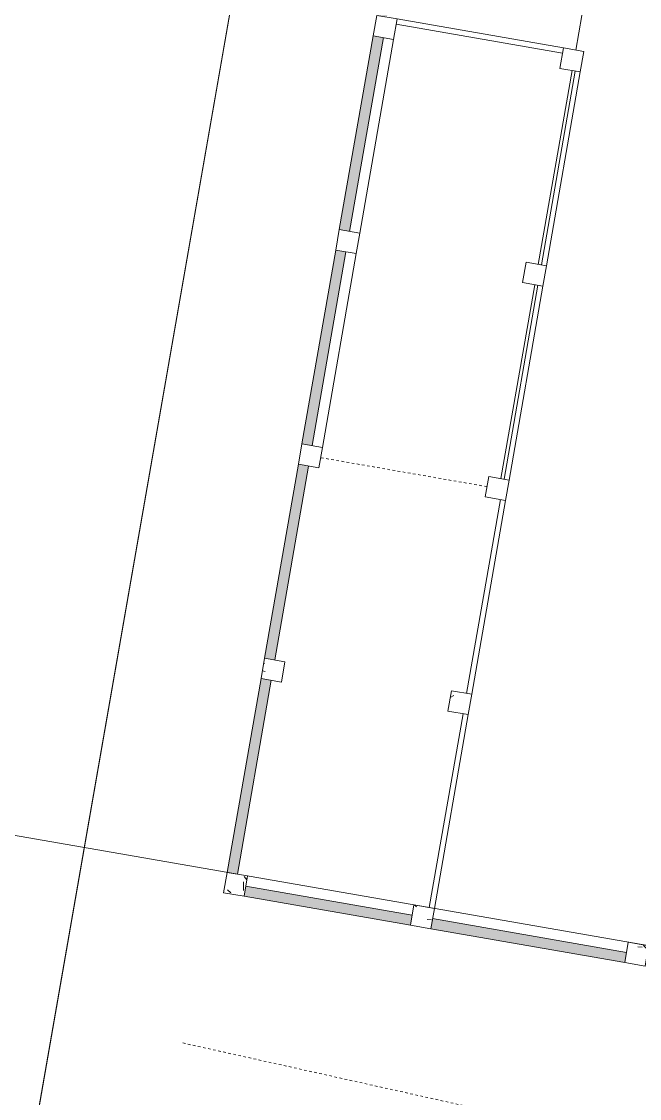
# Model space of a CAD drawing. Extents: x 274235 to 276654, y 142848 to 144425.
# Drawn here: x 275813.37 to 275837.24, y 143081.78 to 143123.38 of the extents above; entities that cross this region are included whole.
import ezdxf

# ---------------------------------------------------------------- set-up
doc = ezdxf.new("R2010")
doc.units = 0
doc.header["$LTSCALE"] = 1.5
doc.linetypes.add('ACM-G-HIDDEN2', pattern=[4.762500000000001, 3.175000000000001, -1.5875])
doc.linetypes.add('IMPORT-SITE-SETBACK$0$_ACM-G-DASHED _2_', pattern=[19.049999999999997, 12.7, -6.35])
doc.layers.get('0').update_dxf_attribs({"linetype": 'CONTINUOUS', "lineweight": 0})
for name, color, linetype, lineweight in [('_ACM-A-ANNO-DIMS', 7, 'CONTINUOUS', 5), ('_ACM-A-DETL', 7, 'CONTINUOUS', 5), ('_ACM-A-DETL-THIN', 2, 'CONTINUOUS', 5), ('_ACM-A-SITE-PROP-ESMT', 10, 'CONTINUOUS', 5), ('_ACM-A-WALL-FULL', 6, 'CONTINUOUS', 13), ('_ACM-A-WALL-PATT', 8, 'CONTINUOUS', 9), ('_ACM-S-STRU-CLOS', 5, 'CONTINUOUS', 5), ('SITE for basement_dwg', 8, 'CONTINUOUS', 5), ('SITE-SETBACK$0$_ACM-A-SITE-SETB-HIRS', 7, 'IMPORT-SITE-SETBACK$0$_ACM-G-DASHED _2_', 18), ('SITE-SETBACK$0$JZD', 250, 'CONTINUOUS', 5)]:
    doc.layers.add(name, color=color, linetype=linetype, lineweight=lineweight)

# ---------------------------------------------------------------- blocks, each defined once
blk = doc.blocks.new('A$C5E363402')
at = {"layer": '_ACM-A-ANNO-DIMS'}
blk.add_line((1509648.405036926, -2678.476322174072), (509648.4050445557, -2678.486240386963), dxfattribs=at)
blk = doc.blocks.new('SITE for basement_dwg-3947335-B1_Working')
at = {"layer": 'SITE-SETBACK$0$_ACM-A-SITE-SETB-HIRS', "flags": 128}
blk.add_lwpolyline([(-37023.91463470459, 263715.2671470642), (-36076.2802734375, 263611.0981197357), (-34553.99073028564, 263447.1474342346), (-33351.62023162842, 263319.6644172668), (-32150.31279754639, 263193.641166687), (-30948.67977142334, 263069.0291366577), (-29746.87445831299, 262945.869134903), (-28544.99013519287, 262824.1465511322), (-27343.1371383667, 262703.8973770142), (-26141.04044342041, 262584.9704475403), (-24938.88684844971, 262467.5799980164), (-23736.84187316895, 262351.5466938019), (-22534.47220611572, 262236.9253463745), (-21331.92609405518, 262123.7576560974), (-20129.56125640869, 262012.0497264862), (-18926.90003967285, 261901.661518097), (-17724.18542480469, 261792.8088874817), (-16521.37371063232, 261685.2938346863), (-15318.5064163208, 261579.3157730103), (-14115.69624328613, 261474.6874732971), (-12912.56165313721, 261371.4994449616), (-11709.5072479248, 261269.7372150421), (-10506.32364654541, 261169.4064044952), (-9303.263496398926, 261070.5292758942), (-8099.917686462403, 260972.9739532471), (-6896.307411193848, 260876.9381523132), (-5693.074333190918, 260782.3751277924), (-4489.850204467773, 260689.1338710785), (-3286.051795959473, 260597.2907352448), (-2082.344261169434, 260507.0187530518), (-878.9424438476562, 260418.0905838013), (324.7344436645508, 260330.561548233), (1528.783073425293, 260244.4705753326), (2732.499961853027, 260159.9206695557), (3936.099555969238, 260076.7009105683), (5140.072441101074, 259994.9189758301), (6343.929702758789, 259914.5645561218), (7547.812347412109, 259835.6280860901), (8751.610038757324, 259758.1387176514), (9955.658218383789, 259681.976978302), (11159.81791687012, 259607.3249492645), (12363.84727478027, 259534.1010398865), (13568.00633239746, 259462.3332386017), (14771.99244689941, 259391.9724235535), (15975.89596557617, 259323.057559967), (17179.99914550781, 259255.4532489777), (18384.36367034912, 259189.3737335205), (19588.45397949219, 259124.7284469605), (20792.56547546387, 259061.5017871857), (21996.54785919189, 258999.7224216461), (23200.68531036377, 258939.2565975189), (24404.98098754883, 258880.301027298), (25609.05311584473, 258822.7757339478), (26813.1452255249, 258766.6694774628), (28017.10730743408, 258712.0097885132), (29221.22257995605, 258658.6641368866), (30425.45924377441, 258606.8316841125), (31629.41413879395, 258556.4110527039), (32833.52474212646, 258507.4243202209), (34037.62563323975, 258459.8773460388), (35241.56587982178, 258413.7369327545), (36445.52191162109, 258369.0157032013), (37649.41534423828, 258325.7172660828), (38853.2244644165, 258283.8218154908), (40057.15087127686, 258243.3623161316), (41261.21640777588, 258204.3183364868), (42464.99897766114, 258166.8023452759), (43668.46801757812, 258130.598154068), (44872.15911102295, 258095.8073310852), (46076.03266143799, 258062.4321079254), (47279.62032318115, 258030.5837440491), (48483.13988494873, 258000.03956604), (49686.71768188477, 257971.0320262909), (50890.11476135254, 257943.3317146301), (52093.61630249023, 257917.13007164), (53296.72340393066, 257892.357542038), (54499.98604583741, 257868.9032516479), (55703.31665039062, 257846.9492149353), (56906.45600891113, 257826.4191932678), (58109.5329284668, 257807.3104171753), (59312.45415496826, 257789.607427597), (60515.28792572021, 257773.3088264465), (61718.098487854, 257758.4313926697), (62920.78508758545, 257744.958732605), (64123.44725799561, 257732.9071502686), (65325.98622131348, 257722.2600498199), (66528.67359924316, 257713.0328807831), (67730.95294189453, 257705.2948760986), (68933.32325744629, 257698.8950901031), (70135.42247772217, 257693.9833488465), (71337.5467376709, 257690.3932800293), (72539.7041091919, 257688.3070640564), (73738.61312866211, 257687.6279029846), (108727.9793167114, 257687.5601863861), (113292.6511154175, 100804.8266448975), (118869.1871032715, 51146.32468414307), (124297.3438873291, 26010.17545318604), (123861.1133728027, 26087.57217979431), (121197.571144104, 26537.27719116211), (118534.6597595215, 26965.39988327027), (115855.0497360229, 27370.20469093323), (113184.5215988159, 27752.14426231384), (110514.316734314, 28114.45109939575), (107834.1273574829, 28453.53695106507), (105150.84765625, 28769.511926651), (102476.6257858276, 29063.81293487549), (101419.2901229858, 29173.42283439636), (99332.89804077148, 29379.87087631226), (97249.84644317627, 29572.20871734619), (95386.10823059082, 29736.38119888306), (93328.860206604, 29905.79872703552), (91274.35263824463, 30066.1207447052), (89285.54340362549, 30210.98469924927), (87281.28356933594, 30350.35164070129), (85266.40961456299, 30483.23390769958), (82981.26858520508, 30624.9891204834), (52801.59803771973, 29105.12251663208), (-37024.56411743164, 33301.88865852356)], dxfattribs=at)
at = {"layer": 'SITE-SETBACK$0$JZD', "flags": 128}
blk.add_lwpolyline([(90898.2380065918, 25080.27031326294), (88930.50508880615, 25223.59907913208), (86943.34358215333, 25361.77708053589), (84947.10301971436, 25493.43046188355), (82952.13291168213, 25617.18536758423), (52810.68640899658, 24099.24374961853), (-42024.57756805421, 28530.04002761841), (-42023.89888000488, 269304.9044399261)], dxfattribs=at)
blk = doc.blocks.new('M_Concrete-Rectangular-Column - 800 x 800mm-V781-B1_Working')
at = {"layer": '_ACM-A-DETL', "color": 250}
for p, q in [((400.0000000000002, 400.0000000000002), (-399.9999999999999, 400.0000000000002)), ((-399.9999999999999, 400.0000000000002), (-399.9999999999999, -399.9999999999999)), ((400.0000000000002, -399.9999999999999), (400.0000000000002, 400.0000000000002)), ((-399.9999999999999, -399.9999999999999), (400.0000000000002, -399.9999999999999))]:
    blk.add_line(p, q, dxfattribs=at)
blk = doc.blocks.new('M_Concrete-Rectangular-Column - 800 x 800mm-V786-B1_Working')
at = {"layer": '_ACM-A-DETL', "color": 250}
for p, q in [((400.0000000000002, 400.0000000000002), (-399.9999999999999, 400.0000000000002)), ((-399.9999999999999, 400.0000000000002), (-399.9999999999999, -399.9999999999999)), ((400.0000000000002, -399.9999999999999), (400.0000000000002, 400.0000000000002)), ((-399.9999999999999, -399.9999999999999), (400.0000000000002, -399.9999999999999))]:
    blk.add_line(p, q, dxfattribs=at)
blk = doc.blocks.new('M_Concrete-Rectangular-Column - 800 x 800mm-V791-B1_Working')
at = {"layer": '_ACM-A-DETL', "color": 250}
for p, q in [((400.0000000000002, 400.0000000000002), (-399.9999999999999, 400.0000000000002)), ((-399.9999999999999, 400.0000000000002), (-399.9999999999999, -399.9999999999999)), ((400.0000000000002, -399.9999999999999), (400.0000000000002, 400.0000000000002)), ((-399.9999999999999, -399.9999999999999), (400.0000000000002, -399.9999999999999))]:
    blk.add_line(p, q, dxfattribs=at)
blk = doc.blocks.new('M_Concrete-Rectangular-Column - 800 x 800mm-V796-B1_Working')
at = {"layer": '_ACM-S-STRU-CLOS'}
h = blk.add_hatch(dxfattribs=at)
h.set_pattern_fill('FP_500', color=256, style=0, pattern_type=2)
h.set_pattern_definition([(49.99999999999999, (-588604.125, -621204.566), (3643.681986006824, -318.7812880006761), [381, -4191]), (355, (-588604.125, -621204.566), (-704.8562580461121, 3821.135846227694), [304.8, -3352.8]), (100.451, (-588300.485, -621231.131), (2938.852362929117, 3502.332152374178), [323.8, -3561.801]), (46.184, (-588604.125, -620188.566), (5421.581227536012, -840.8562200555507), [571.5, -6286.5]), (96.636, (-588152.326, -620258.636), (4748.051319755933, 4948.551449789822), [485.7, -5342.701999999999]), (351.184, (-588604.125, -620188.566), (4748.100788072627, 4948.506072045693), [457.2, -5029.2]), (21, (-588096.125, -620442.566), (3032.287836333134, -2045.304476687058), [381, -4191]), (326, (-588096.125, -620442.566), (1236.042244531653, 3683.761809559103), [304.8, -3352.8]), (71.45100000000001, (-587843.434, -620613.0079999999), (4268.342513760047, 1638.424823382678), [323.8, -3561.801]), (37.50000000000001, (-588604.125, -621204.566), (61.77206501183639, 1691.100777463062), [167.64, -3144.52, 167.64, -6601.46]), (37.50000000000001, (-588604.125, -621204.566), (61.77206501183639, 1691.100777463062), [-3479.8, -3235.96, 167.64, -3197.86]), (7.499999999999999, (-588604.125, -621204.566), (1336.393250206115, 2003.61149636239), [167.64, -1772.92, 167.64, -4351.02]), (7.499999999999999, (-588604.125, -621204.566), (1336.393250206115, 2003.61149636239), [-2108.2, -3068.32, 167.64, -1115.06]), (327.5, (-589736.965, -621204.566), (2711.817807077548, -114.578640950727), [167.64, -1102.36, -9220.2]), (327.5, (-589736.965, -621204.566), (2711.817807077548, -114.578640950727), [-1270, 167.64, -3794.76, -5257.8]), (327.5, (-589736.965, -621204.566), (2711.817807077548, -114.578640950727), [-5232.4, 167.64, -5090.16]), (317.5, (-590244.965, -621204.566), (2962.585592803855, 508.5334453662156), [167.64, -1483.36, 167.64, -6197.6]), (317.5, (-590244.965, -621204.566), (2962.585592803855, 508.5334453662156), [-1818.64, -2463.8, 167.64, -3566.16])])
h.paths.add_polyline_path([(400.0000000005501, -399.9999999993547), (400.0000000005501, 400.0000000006368), (-399.9999999994413, 400.0000000006368), (-399.9999999994413, -399.9999999993547)])
at = {"layer": '_ACM-A-DETL', "color": 250}
for p, q in [((400.0000000000002, 400.0000000000002), (-399.9999999999999, 400.0000000000002)), ((-399.9999999999999, 400.0000000000002), (-399.9999999999999, -399.9999999999999)), ((400.0000000000002, -399.9999999999999), (400.0000000000002, 400.0000000000002)), ((-399.9999999999999, -399.9999999999999), (400.0000000000002, -399.9999999999999))]:
    blk.add_line(p, q, dxfattribs=at)
blk = doc.blocks.new('M_Concrete-Rectangular-Column - 800 x 800mm-V801-B1_Working')
at = {"layer": '_ACM-S-STRU-CLOS'}
h = blk.add_hatch(dxfattribs=at)
h.set_pattern_fill('FP_505', color=256, style=0, pattern_type=2)
h.set_pattern_definition([(49.99999999999999, (-588604.125, -612804.566), (3643.681986006824, -318.7812880006761), [381, -4191]), (355, (-588604.125, -612804.566), (-704.8562580461121, 3821.135846227694), [304.8, -3352.8]), (100.451, (-588300.485, -612831.131), (2938.852362929117, 3502.332152374178), [323.8, -3561.801]), (46.184, (-588604.125, -611788.566), (5421.581227536012, -840.8562200555507), [571.5, -6286.5]), (96.636, (-588152.326, -611858.636), (4748.051319755933, 4948.551449789822), [485.7, -5342.701999999999]), (351.184, (-588604.125, -611788.566), (4748.100788072627, 4948.506072045693), [457.2, -5029.2]), (21, (-588096.125, -612042.566), (3032.287836333134, -2045.304476687058), [381, -4191]), (326, (-588096.125, -612042.566), (1236.042244531653, 3683.761809559103), [304.8, -3352.8]), (71.45100000000001, (-587843.434, -612213.0079999999), (4268.342513760047, 1638.424823382678), [323.8, -3561.801]), (37.50000000000001, (-588604.125, -612804.566), (61.77206501183639, 1691.100777463062), [167.64, -3144.52, 167.64, -6601.46]), (37.50000000000001, (-588604.125, -612804.566), (61.77206501183639, 1691.100777463062), [-3479.8, -3235.96, 167.64, -3197.86]), (7.499999999999999, (-588604.125, -612804.566), (1336.393250206115, 2003.61149636239), [167.64, -1772.92, 167.64, -4351.02]), (7.499999999999999, (-588604.125, -612804.566), (1336.393250206115, 2003.61149636239), [-2108.2, -3068.32, 167.64, -1115.06]), (327.5, (-589736.965, -612804.566), (2711.817807077548, -114.578640950727), [167.64, -1102.36, -9220.2]), (327.5, (-589736.965, -612804.566), (2711.817807077548, -114.578640950727), [-1270, 167.64, -3794.76, -5257.8]), (327.5, (-589736.965, -612804.566), (2711.817807077548, -114.578640950727), [-5232.4, 167.64, -5090.16]), (317.5, (-590244.965, -612804.566), (2962.585592803855, 508.5334453662156), [167.64, -1483.36, 167.64, -6197.6]), (317.5, (-590244.965, -612804.566), (2962.585592803855, 508.5334453662156), [-1818.64, -2463.8, 167.64, -3566.16])])
h.paths.add_polyline_path([(400.0000000005761, -399.9999999993547), (400.0000000005761, 400.0000000006368), (-399.9999999994153, 400.0000000006368), (-399.9999999994153, -399.9999999993547)])
at = {"layer": '_ACM-A-DETL', "color": 250}
for p, q in [((400.0000000000002, 400.0000000000002), (-399.9999999999999, 400.0000000000002)), ((-399.9999999999999, 400.0000000000002), (-399.9999999999999, -399.9999999999999)), ((400.0000000000002, -399.9999999999999), (400.0000000000002, 400.0000000000002)), ((-399.9999999999999, -399.9999999999999), (400.0000000000002, -399.9999999999999))]:
    blk.add_line(p, q, dxfattribs=at)
blk = doc.blocks.new('M_Concrete-Rectangular-Column - 800 x 800mm-V802-B1_Working')
at = {"layer": '_ACM-S-STRU-CLOS'}
h = blk.add_hatch(dxfattribs=at)
h.set_pattern_fill('FP_506', color=256, style=0, pattern_type=2)
h.set_pattern_definition([(49.99999999999999, (-597004.125, -612804.566), (3643.681986006824, -318.7812880006761), [381, -4191]), (355, (-597004.125, -612804.566), (-704.8562580461121, 3821.135846227694), [304.8, -3352.8]), (100.451, (-596700.485, -612831.131), (2938.852362929117, 3502.332152374178), [323.8, -3561.801]), (46.184, (-597004.125, -611788.566), (5421.581227536012, -840.8562200555507), [571.5, -6286.5]), (96.636, (-596552.326, -611858.636), (4748.051319755933, 4948.551449789822), [485.7, -5342.701999999999]), (351.184, (-597004.125, -611788.566), (4748.100788072627, 4948.506072045693), [457.2, -5029.2]), (21, (-596496.125, -612042.566), (3032.287836333134, -2045.304476687058), [381, -4191]), (326, (-596496.125, -612042.566), (1236.042244531653, 3683.761809559103), [304.8, -3352.8]), (71.45100000000001, (-596243.434, -612213.0079999999), (4268.342513760047, 1638.424823382678), [323.8, -3561.801]), (37.50000000000001, (-597004.125, -612804.566), (61.77206501183639, 1691.100777463062), [167.64, -3144.52, 167.64, -6601.46]), (37.50000000000001, (-597004.125, -612804.566), (61.77206501183639, 1691.100777463062), [-3479.8, -3235.96, 167.64, -3197.86]), (7.499999999999999, (-597004.125, -612804.566), (1336.393250206115, 2003.61149636239), [167.64, -1772.92, 167.64, -4351.02]), (7.499999999999999, (-597004.125, -612804.566), (1336.393250206115, 2003.61149636239), [-2108.2, -3068.32, 167.64, -1115.06]), (327.5, (-598136.965, -612804.566), (2711.817807077548, -114.578640950727), [167.64, -1102.36, -9220.2]), (327.5, (-598136.965, -612804.566), (2711.817807077548, -114.578640950727), [-1270, 167.64, -3794.76, -5257.8]), (327.5, (-598136.965, -612804.566), (2711.817807077548, -114.578640950727), [-5232.4, 167.64, -5090.16]), (317.5, (-598644.965, -612804.566), (2962.585592803855, 508.5334453662156), [167.64, -1483.36, 167.64, -6197.6]), (317.5, (-598644.965, -612804.566), (2962.585592803855, 508.5334453662156), [-1818.64, -2463.8, 167.64, -3566.16])])
h.paths.add_polyline_path([(400.0000000006194, -399.99999999932), (400.0000000006194, 400.0000000006714), (-399.9999999993719, 400.0000000006714), (-399.9999999993719, -399.99999999932)])
at = {"layer": '_ACM-A-DETL', "color": 250}
for p, q in [((400.0000000000002, 400.0000000000002), (-399.9999999999999, 400.0000000000002)), ((-399.9999999999999, 400.0000000000002), (-399.9999999999999, -399.9999999999999)), ((400.0000000000002, -399.9999999999999), (400.0000000000002, 400.0000000000002)), ((-399.9999999999999, -399.9999999999999), (400.0000000000002, -399.9999999999999))]:
    blk.add_line(p, q, dxfattribs=at)
blk = doc.blocks.new('M_Concrete-Rectangular-Column - 800 x 800mm-V901-B1_Working')
at = {"layer": '_ACM-A-DETL', "color": 250}
for p, q in [((400.0000000000002, 400.0000000000002), (-399.9999999999999, 400.0000000000002)), ((-399.9999999999999, 400.0000000000002), (-399.9999999999999, -399.9999999999999)), ((400.0000000000002, -399.9999999999999), (400.0000000000002, 400.0000000000002)), ((-399.9999999999999, -399.9999999999999), (400.0000000000002, -399.9999999999999))]:
    blk.add_line(p, q, dxfattribs=at)
blk = doc.blocks.new('M_Concrete-Rectangular-Column - 800 x 800mm-V902-B1_Working')
at = {"layer": '_ACM-A-DETL', "color": 250}
for p, q in [((400.0000000000002, 400.0000000000002), (-399.9999999999999, 400.0000000000002)), ((-399.9999999999999, 400.0000000000002), (-399.9999999999999, -399.9999999999999)), ((400.0000000000002, -399.9999999999999), (400.0000000000002, 400.0000000000002)), ((-399.9999999999999, -399.9999999999999), (400.0000000000002, -399.9999999999999))]:
    blk.add_line(p, q, dxfattribs=at)
blk = doc.blocks.new('M_Concrete-Rectangular-Column - 800 x 800mm-V903-B1_Working')
at = {"layer": '_ACM-A-DETL', "color": 250}
for p, q in [((400.0000000000002, 400.0000000000002), (-399.9999999999999, 400.0000000000002)), ((-399.9999999999999, 400.0000000000002), (-399.9999999999999, -399.9999999999999)), ((400.0000000000002, -399.9999999999999), (400.0000000000002, 400.0000000000002)), ((-399.9999999999999, -399.9999999999999), (400.0000000000002, -399.9999999999999))]:
    blk.add_line(p, q, dxfattribs=at)
blk = doc.blocks.new('M_Concrete-Rectangular-Column - 800 x 800mm-V904-B1_Working')
at = {"layer": '_ACM-S-STRU-CLOS'}
h = blk.add_hatch(dxfattribs=at)
h.set_pattern_fill('FP_565', color=256, style=0, pattern_type=2)
h.set_pattern_definition([(49.99999999999999, (-581283.2370000001, -621204.566), (3643.681986006824, -318.7812880006761), [381, -4191]), (355, (-581283.2370000001, -621204.566), (-704.8562580461121, 3821.135846227694), [304.8, -3352.8]), (100.451, (-580979.5970000001, -621231.131), (2938.852362929117, 3502.332152374178), [323.8, -3561.801]), (46.184, (-581283.2370000001, -620188.566), (5421.581227536012, -840.8562200555507), [571.5, -6286.5]), (96.636, (-580831.438, -620258.636), (4748.051319755933, 4948.551449789822), [485.7, -5342.701999999999]), (351.184, (-581283.2370000001, -620188.566), (4748.100788072627, 4948.506072045693), [457.2, -5029.2]), (21, (-580775.2370000001, -620442.566), (3032.287836333134, -2045.304476687058), [381, -4191]), (326, (-580775.2370000001, -620442.566), (1236.042244531653, 3683.761809559103), [304.8, -3352.8]), (71.45100000000001, (-580522.547, -620613.0079999999), (4268.342513760047, 1638.424823382678), [323.8, -3561.801]), (37.50000000000001, (-581283.2370000001, -621204.566), (61.77206501183639, 1691.100777463062), [167.64, -3144.52, 167.64, -6601.46]), (37.50000000000001, (-581283.2370000001, -621204.566), (61.77206501183639, 1691.100777463062), [-3479.8, -3235.96, 167.64, -3197.86]), (7.499999999999999, (-581283.2370000001, -621204.566), (1336.393250206115, 2003.61149636239), [167.64, -1772.92, 167.64, -4351.02]), (7.499999999999999, (-581283.2370000001, -621204.566), (1336.393250206115, 2003.61149636239), [-2108.2, -3068.32, 167.64, -1115.06]), (327.5, (-582416.077, -621204.566), (2711.817807077548, -114.578640950727), [167.64, -1102.36, -9220.2]), (327.5, (-582416.077, -621204.566), (2711.817807077548, -114.578640950727), [-1270, 167.64, -3794.76, -5257.8]), (327.5, (-582416.077, -621204.566), (2711.817807077548, -114.578640950727), [-5232.4, 167.64, -5090.16]), (317.5, (-582924.077, -621204.566), (2962.585592803855, 508.5334453662156), [167.64, -1483.36, 167.64, -6197.6]), (317.5, (-582924.077, -621204.566), (2962.585592803855, 508.5334453662156), [-1818.64, -2463.8, 167.64, -3566.16])])
h.paths.add_polyline_path([(400.0000000005847, -399.9999999993547), (400.0000000005847, 400.0000000006368), (-399.9999999994066, 400.0000000006368), (-399.9999999994066, -399.9999999993547)])
at = {"layer": '_ACM-A-DETL', "color": 250}
for p, q in [((400.0000000000002, 400.0000000000002), (-399.9999999999999, 400.0000000000002)), ((-399.9999999999999, 400.0000000000002), (-399.9999999999999, -399.9999999999999)), ((400.0000000000002, -399.9999999999999), (400.0000000000002, 400.0000000000002)), ((-399.9999999999999, -399.9999999999999), (400.0000000000002, -399.9999999999999))]:
    blk.add_line(p, q, dxfattribs=at)
blk = doc.blocks.new('M_Concrete-Rectangular-Column - 800 x 800mm-V905-B1_Working')
at = {"layer": '_ACM-S-STRU-CLOS'}
h = blk.add_hatch(dxfattribs=at)
h.set_pattern_fill('FP_566', color=256, style=0, pattern_type=2)
h.set_pattern_definition([(49.99999999999999, (-581283.2370000001, -612804.566), (3643.681986006824, -318.7812880006761), [381, -4191]), (355, (-581283.2370000001, -612804.566), (-704.8562580461121, 3821.135846227694), [304.8, -3352.8]), (100.451, (-580979.5970000001, -612831.131), (2938.852362929117, 3502.332152374178), [323.8, -3561.801]), (46.184, (-581283.2370000001, -611788.566), (5421.581227536012, -840.8562200555507), [571.5, -6286.5]), (96.636, (-580831.438, -611858.636), (4748.051319755933, 4948.551449789822), [485.7, -5342.701999999999]), (351.184, (-581283.2370000001, -611788.566), (4748.100788072627, 4948.506072045693), [457.2, -5029.2]), (21, (-580775.2370000001, -612042.566), (3032.287836333134, -2045.304476687058), [381, -4191]), (326, (-580775.2370000001, -612042.566), (1236.042244531653, 3683.761809559103), [304.8, -3352.8]), (71.45100000000001, (-580522.547, -612213.0079999999), (4268.342513760047, 1638.424823382678), [323.8, -3561.801]), (37.50000000000001, (-581283.2370000001, -612804.566), (61.77206501183639, 1691.100777463062), [167.64, -3144.52, 167.64, -6601.46]), (37.50000000000001, (-581283.2370000001, -612804.566), (61.77206501183639, 1691.100777463062), [-3479.8, -3235.96, 167.64, -3197.86]), (7.499999999999999, (-581283.2370000001, -612804.566), (1336.393250206115, 2003.61149636239), [167.64, -1772.92, 167.64, -4351.02]), (7.499999999999999, (-581283.2370000001, -612804.566), (1336.393250206115, 2003.61149636239), [-2108.2, -3068.32, 167.64, -1115.06]), (327.5, (-582416.077, -612804.566), (2711.817807077548, -114.578640950727), [167.64, -1102.36, -9220.2]), (327.5, (-582416.077, -612804.566), (2711.817807077548, -114.578640950727), [-1270, 167.64, -3794.76, -5257.8]), (327.5, (-582416.077, -612804.566), (2711.817807077548, -114.578640950727), [-5232.4, 167.64, -5090.16]), (317.5, (-582924.077, -612804.566), (2962.585592803855, 508.5334453662156), [167.64, -1483.36, 167.64, -6197.6]), (317.5, (-582924.077, -612804.566), (2962.585592803855, 508.5334453662156), [-1818.64, -2463.8, 167.64, -3566.16])])
h.paths.add_polyline_path([(400.0000000006108, -399.9999999993547), (400.0000000006108, 400.0000000006368), (-399.9999999993806, 400.0000000006368), (-399.9999999993806, -399.9999999993547)])
at = {"layer": '_ACM-A-DETL', "color": 250}
for p, q in [((400.0000000000002, 400.0000000000002), (-399.9999999999999, 400.0000000000002)), ((-399.9999999999999, 400.0000000000002), (-399.9999999999999, -399.9999999999999)), ((400.0000000000002, -399.9999999999999), (400.0000000000002, 400.0000000000002)), ((-399.9999999999999, -399.9999999999999), (400.0000000000002, -399.9999999999999))]:
    blk.add_line(p, q, dxfattribs=at)
blk = doc.blocks.new('Family - ___-3630293-B1_Working')
at = {"layer": '_ACM-A-SITE-PROP-ESMT'}
blk.add_line((575281.8029058236, 601646.8102388388), (575282.4812616622, 842421.6746511473), dxfattribs=at)
blk = doc.blocks.new('BASEMENT20250512')
at = {"layer": '_ACM-A-WALL-PATT', "lineweight": 5}
h = blk.add_hatch(color=256, dxfattribs=at)
h.paths.add_polyline_path([(580883.2370112734, 613204.5657867021), (581283.2370112734, 613204.5657867021), (581283.237019662, 620804.5657569253), (580883.237019662, 620804.5657569253)])
h.paths.add_polyline_path([(581283.237020545, 621604.5657569253), (581283.2370289337, 629204.5657271483), (580883.2370289337, 629204.5657271483), (580883.237020545, 621604.5657569253), (580937.998925324, 621604.5657569253)])
h.paths.add_polyline_path([(581283.2370298167, 630004.5657271482), (581283.2370382053, 637604.5656973714), (580883.2370382054, 637604.5656973714), (580883.2370298167, 630004.5657271482), (580987.9989345955, 630004.5657271482)])
h.paths.add_polyline_path([(581283.2370390883, 638404.5656973715), (581283.2370474769, 646004.5656675946), (580883.2370474769, 646004.5656675946), (580883.2370390884, 638404.5656973715), (581037.9989438672, 638404.5656973715)])
h.paths.add_polyline_path([(581283.23704836, 646804.5656675946), (581283.2370752919, 671204.5655782613), (580883.2370845635, 671204.5655782613), (580883.2370845635, 646804.5656675946), (581087.9989531388, 646804.5656675946)])
h.paths.add_polyline_path([(581237.9989809537, 672004.5655782612), (581283.2370761749, 672004.5655782612), (581283.2370845635, 679604.5655484834), (580883.2370845635, 679604.5655484832), (580883.2370845635, 672004.5655782612)])
h.paths.add_polyline_path([(580883.2370854465, 680404.5655484832), (581283.2370854464, 680404.5655484832), (581283.237093835, 688004.5655187055), (580883.2370938351, 688004.5655187055)])
h.paths.add_polyline_path([(580883.2370947181, 688804.5655187055), (581283.237094718, 688804.5655187055), (581283.2371031067, 696404.5654889275), (580883.2371031067, 696404.5654889275)])
h.paths.add_polyline_path([(581283.2371039897, 697204.5654889275), (581283.2371096188, 702304.5654591498), (580883.237109619, 702304.5654591498), (580883.2371039897, 697204.5654889275), (580984.5246578968, 697204.5654889275)])
h = blk.add_hatch(color=256, dxfattribs=at)
h.paths.add_polyline_path([(729004.1244339172, 612404.5657867016), (729004.1244339172, 612804.5657867016), (723404.1244339171, 612804.5657867016), (723404.1244339171, 612404.5657867016)])
h.paths.add_polyline_path([(722604.1244339171, 612404.5657867016), (722604.1244339172, 612804.5657867016), (715004.1244636949, 612804.5657867016), (715004.1244636949, 612404.5657867016), (721639.6817502455, 612404.5657867016)])
h.paths.add_polyline_path([(714204.1244636949, 612404.5657867016), (714204.1244636949, 612804.5657867016), (706604.1244934727, 612804.5657867016), (706604.1244934727, 612404.5657867017)])
h.paths.add_polyline_path([(697404.1245232505, 612404.5657867017), (697404.1245232505, 612804.5657867017), (689804.1245530286, 612804.5657867017), (689804.1245530286, 612404.5657867019)])
h.paths.add_polyline_path([(698204.1245232506, 612404.5657867017), (705804.1244934727, 612404.5657867017), (705804.1244934727, 612804.5657867016), (698204.1245232506, 612804.5657867016), (698204.1245232506, 612794.4392043947)])
h.paths.add_polyline_path([(681404.1245828064, 612404.5657867019), (689004.1245530286, 612404.5657867019), (689004.1245530286, 612804.5657867017), (681404.1245828064, 612804.5657867017), (681404.1245828064, 612749.45081029)])
h.paths.add_polyline_path([(680604.1245828064, 612404.5657867019), (680604.1245828064, 612804.5657867017), (673004.1246125839, 612804.5657867019), (673004.1246125839, 612404.5657867019)])
h.paths.add_polyline_path([(663804.124642362, 612404.5657867019), (663804.124642362, 612804.5657867019), (656204.1246721399, 612804.5657867019), (656204.1246721399, 612404.5657867019)])
h.paths.add_polyline_path([(672204.124612584, 612404.5657867019), (672204.124612584, 612804.5657867019), (664604.1246423621, 612804.5657867019), (664604.1246423621, 612404.5657867019)])
h.paths.add_polyline_path([(655404.1246721399, 612404.5657867019), (655404.1246721399, 612804.5657867019), (647804.1247019179, 612804.5657867019), (647804.1247019179, 612404.5657867019)])
h.paths.add_polyline_path([(647004.1247019178, 612404.5657867019), (647004.1247019178, 612804.5657867019), (639404.1247316956, 612804.565786702), (639404.1247316956, 612404.565786702)])
h.paths.add_polyline_path([(638604.1247316956, 612404.565786702), (638604.1247316956, 612804.565786702), (631004.1247614734, 612804.565786702), (631004.1247614734, 612404.565786702), (631958.6278883859, 612404.565786702)])
h.paths.add_polyline_path([(630204.1247614734, 612404.565786702), (630204.1247614734, 612804.565786702), (622604.1247912513, 612804.565786702), (622604.1247912513, 612404.565786702)])
h.paths.add_polyline_path([(614204.1248210293, 612404.565786702), (621804.1247912513, 612404.565786702), (621804.1247912513, 612804.565786702), (614204.1248210293, 612804.565786702), (614204.1248210293, 612517.9679093201)])
h.paths.add_polyline_path([(613404.1248210293, 612404.565786702), (613404.1248210293, 612804.565786702), (605804.1248508071, 612804.565786702), (605804.1248508071, 612404.5657867021)])
h.paths.add_polyline_path([(596604.124880585, 612404.5657867021), (596604.124880585, 612804.565786702), (589004.1249103628, 612804.565786702), (589004.1249103628, 612404.5657867021)])
h.paths.add_polyline_path([(605004.1248508071, 612404.5657867021), (605004.1248508071, 612804.565786702), (597404.124880585, 612804.565786702), (597404.124880585, 612404.5657867021)])
h.paths.add_polyline_path([(581683.2370112734, 612404.5657867021), (588204.1249103626, 612404.5657867021), (588204.1249103626, 612804.565786702), (581683.2370112734, 612804.5657867021), (581683.2370112734, 612405.9436611206)])
at = {"layer": '_ACM-A-DETL', "color": 250, "linetype": 'ACM-G-HIDDEN2'}
blk.add_line((588204.1249103621, 629604.5657271476), (581683.2370112729, 629604.5657271476), dxfattribs=at)
at = {"layer": '_ACM-A-DETL-THIN'}
for p, q in [((588683.2370112729, 654404.565637816), (588683.2370112729, 646804.5656675939)), ((581683.2370112729, 638404.5656973707), (581683.2370112729, 646004.5656675939)), ((588683.2370112729, 646004.5656675939), (588683.2370112729, 638404.5656675928)), ((581683.2370112729, 630004.5657271475), (581683.2370112729, 637604.5656973707)), ((588683.2370112729, 637604.5656675929), (588683.2370112729, 630004.5657271475))]:
    blk.add_line(p, q, dxfattribs=at)
at = {"layer": '_ACM-A-WALL-FULL', "lineweight": 9}
for p, q in [((588204.1249103623, 646804.5656675939), (581683.2370112729, 646804.5656675939)), ((581683.2370112729, 646604.5656675939), (588204.1249103622, 646604.5656675939)), ((580883.2370474763, 646004.5656675939), (580883.2370390877, 638404.5656973707)), ((581283.2370390877, 638404.5656973707), (581283.2370474763, 646004.5656675939)), ((588804.1249103622, 646004.5656675937), (588804.1249103622, 638404.5656675928)), ((589004.1249103623, 638404.5656675928), (589004.1249103623, 646004.5656675937)), ((580883.2370382047, 637604.5656973707), (580883.237029816, 630004.5657271475)), ((581283.2370298161, 630004.5657271475), (581283.2370382047, 637604.5656973707)), ((588804.1249103622, 637604.5656675928), (588804.1249103622, 630004.5657271475)), ((589004.1249103623, 630004.5657271475), (589004.1249103623, 637604.5656675928)), ((580883.2370289331, 629204.5657271476), (580883.2370205445, 621604.5657569246)), ((581283.2370205445, 621604.5657569246), (581283.237028933, 629204.5657271476)), ((588804.1249103622, 629204.5657271476), (588804.1249103622, 621604.5657569246)), ((589004.1249103622, 621604.5657569246), (589004.1249103622, 629204.5657271476)), ((580883.2370196615, 620804.5657569246), (580883.2370112728, 613204.5657867014)), ((581283.2370112728, 613204.5657867014), (581283.2370196615, 620804.5657569246)), ((588804.1249103622, 620804.5657569246), (588804.1249103622, 613204.5657867014)), ((589004.1249103622, 613204.5657867014), (589004.1249103622, 620804.5657569246)), ((588204.1249103621, 612804.5657867013), (581683.2370112728, 612804.5657867014)), ((596604.1248805843, 612804.5657867013), (589004.1249103622, 612804.5657867013)), ((581683.2370112728, 612404.5657867014), (588204.1249103621, 612404.5657867014)), ((589004.1249103621, 612404.5657867014), (596604.1248805843, 612404.5657867013))]:
    blk.add_line(p, q, dxfattribs=at)
at = {"layer": '_ACM-A-SITE-PROP-ESMT'}
blk.add_blockref('Family - ___-3630293-B1_Working', (0, 0), dxfattribs=at)
at = {"layer": '_ACM-S-STRU-CLOS'}
for name, p in [('M_Concrete-Rectangular-Column - 800 x 800mm-V901-B1_Working', (581283.2370112729, 646404.565667594)), ('M_Concrete-Rectangular-Column - 800 x 800mm-V781-B1_Working', (588604.1249103623, 646404.565667594)), ('M_Concrete-Rectangular-Column - 800 x 800mm-V902-B1_Working', (581283.2370112728, 638004.5656973707)), ('M_Concrete-Rectangular-Column - 800 x 800mm-V786-B1_Working', (588604.1249103623, 638004.5656675928)), ('M_Concrete-Rectangular-Column - 800 x 800mm-V903-B1_Working', (581283.2370112728, 629604.5657271476)), ('M_Concrete-Rectangular-Column - 800 x 800mm-V791-B1_Working', (588604.1249103622, 629604.5657271476)), ('M_Concrete-Rectangular-Column - 800 x 800mm-V904-B1_Working', (581283.2370112728, 621204.5657569246)), ('M_Concrete-Rectangular-Column - 800 x 800mm-V796-B1_Working', (588604.1249103622, 621204.5657569246)), ('M_Concrete-Rectangular-Column - 800 x 800mm-V905-B1_Working', (581283.2370112728, 612804.5657867014)), ('M_Concrete-Rectangular-Column - 800 x 800mm-V801-B1_Working', (588604.1249103622, 612804.5657867014)), ('M_Concrete-Rectangular-Column - 800 x 800mm-V802-B1_Working', (597004.1248805843, 612804.5657867014))]:
    blk.add_blockref(name, p, dxfattribs=at)
at = {"layer": 'SITE for basement_dwg', "color": 250}
blk.add_blockref('SITE for basement_dwg-3947335-B1_Working', (617306.3804256108, 573116.7708000222), dxfattribs=at)
blk = doc.blocks.new('Family - ___-3630293-F5_Working')
at = {"layer": '_ACM-A-SITE-PROP-ESMT'}
blk.add_line((575281.8029058236, 601646.8102388388), (575282.4812616622, 842421.6746511473), dxfattribs=at)
blk = doc.blocks.new('5f0512')
at = {"layer": '_ACM-A-SITE-PROP-ESMT'}
blk.add_blockref('Family - ___-3630293-F5_Working', (-1000204.123451247, -730404.565369814), dxfattribs=at)

msp = doc.modelspace()

# ---------------------------------------------------------------- block references
at = {"xscale": 0.001, "yscale": 0.001, "zscale": 0.001, "rotation": 350.1075691150455}
msp.add_blockref('A$C5E363402', (274582.1582248118, 143309.3311603698), dxfattribs=at)

# ---------------------------------------------------------------- next in the draw order: block references
at = {"xscale": 0.0009999999999999994, "yscale": 0.001, "zscale": 0.001, "rotation": 350.1075696352769}
msp.add_blockref('BASEMENT20250512', (275143.7222229671, 142586.2208173259), dxfattribs=at)

# ---------------------------------------------------------------- next in the draw order: block references
msp.add_blockref('5f0512', (276254.5380815538, 143133.931731411), dxfattribs=at)

doc.saveas('drawing.dxf')
